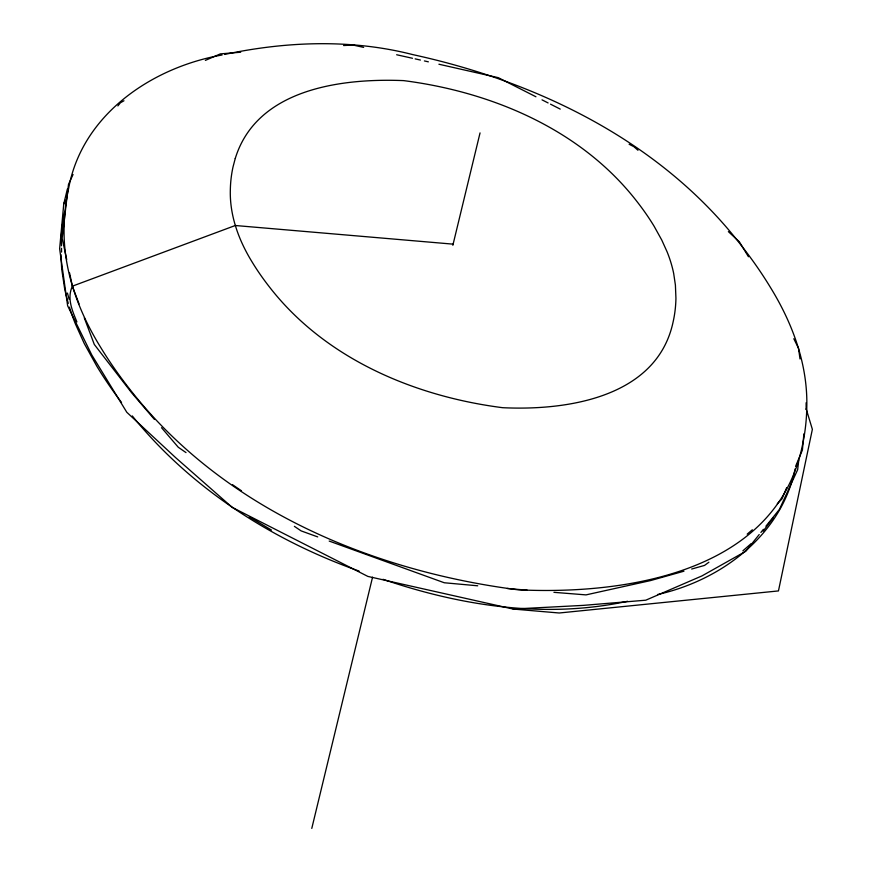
<?xml version="1.0" encoding="UTF-8"?>
<svg xmlns="http://www.w3.org/2000/svg" width="872" height="872" viewBox="0 0 872 872"><rect width="100%" height="100%" fill="white"/><g stroke="black" fill="none" stroke-linecap="round" stroke-linejoin="round"><path stroke-width="1.31" d="M67.384 188.995L63.754 203.994L59.634 248.771L67.635 305.778L91.767 354.926L126.8 412.282L175.73 457.724L232.203 507.373L367.864 576.414L513.096 609.048L559.203 612.994L778.456 590.922L812.366 429.34L806.175 408.87M803.886 433.842L802.393 450.083L795.58 466.367M806.131 409.469L806.131 402.744M798.752 460.285L797.651 469.703L779.415 509.39L765.943 526.165M311.784 828.4L372.562 577.177M452.851 245.294L480.047 132.904M795.101 468.896C781.541 535.245 721.024 580.414 657.553 594.53M63.754 203.994L65.335 200.244M786.675 487.644L781.955 498.915L777.323 503.744M73.052 174.487L68.507 184.384L62.163 238.285L66.708 259.562M763.153 531.135L773.355 517.739M117.884 105.915L120.412 102.754L123.966 100.771M759.207 534.547L745.734 551.322L701.993 575.891L645.771 600.198L583.477 605.364L513.096 609.048M760.896 532.454L763.425 529.315M752.329 529.784L747.195 534.122M751.108 543.659L742.879 550.821M708.903 562.211L704.532 565.416L691.67 569.034M205.378 60.386L220.376 53.879L240.683 52.222M683.953 571.193L650.512 580.589L586.017 594.889L553.927 592.328M222.098 54.991C151.913 67.318 82.023 114.526 68.616 188.505A735.783 375.647 13.6 0 0 64.114 227.112C62.948 269.742 78.284 311.032 100.378 346.903A735.783 375.647 13.6 0 0 129.111 388.356C221.924 508.147 370.72 570.953 517.946 589.799C626.129 595.009 776.015 572.326 802.284 445.963A735.783 375.647 13.6 0 0 806.785 407.355C807.952 364.736 792.615 323.447 770.521 287.575A735.783 375.647 13.6 0 0 741.789 246.122C662.099 142.212 538.667 82.044 412.914 54.642C351.34 38.858 286.485 41.344 224.682 54.435M627.622 601.266C545.752 618.946 461.332 606.04 383.004 579.302M343.579 45.54L353.062 45.039L363.624 47.393M527.2 590.191L507.133 588.469M453.135 244.149L235.287 225.51L72.376 286.169C66.752 298.322 72.234 310.519 76.9 321.921M477.714 585.799L444.273 582.758L329.213 541.076M396.651 54.751L412.511 58.282M415.148 58.871L420.435 60.048M424.392 60.931L428.359 61.836M438.91 64.223L498.293 77.673L535.942 96.77M317.724 536.912L301.134 530.895L294.387 526.35M359.068 571.073C271.824 540.106 190.794 488.309 132.282 415.911M542.024 99.855L548.096 102.94M550.526 104.171L560.238 109.098M629.115 144.24L633.944 146.714L637.977 150.267M249.261 516.856L271.465 530.067M241.457 490.794L232.519 484.701M186.019 452.601L178.27 447.249L161.516 427.683M728.36 231.614L739.347 241.795L748.459 256.739M154.464 419.443L131.552 392.673L94.296 344.451L84.29 317.844M793.814 338.739L798.523 348.31L800.006 358.937M79.047 303.903L72.376 286.169L69.542 272.86M67.427 293.079L69.171 299.379M61.422 240.759L61.487 245.795M61.509 248.302L61.563 252.073M60.909 254.602L61.683 268.892L64.55 288.109A574.67 293.395 13.6 0 0 68.299 303.38M60.986 241.697A732.916 374.186 13.6 0 1 64.539 212.288M69.433 307.162A574.67 293.395 13.6 0 0 75.363 323.85L84.279 343.568L96.934 366.393A732.916 374.186 13.6 0 0 121.524 402.45M235.255 158.464L233.031 166.912A441.472 225.39 13.6 0 0 230.328 190.085C229.63 215.657 238.83 240.432 252.084 261.949A441.472 225.39 13.6 0 0 269.328 286.823C325.016 358.697 414.287 396.379 502.632 407.693C567.541 410.821 657.466 397.207 673.228 321.387A441.472 225.39 13.6 0 0 675.931 298.224L675.408 285.09L673.685 273.514A346.151 176.722 13.6 0 0 667.167 251.986L661.793 240.105L654.174 226.349A441.472 225.39 13.6 0 0 636.931 201.487C581.243 129.601 491.972 91.92 403.627 80.616C341.192 78.077 256.717 88.911 235.255 158.464"/></g></svg>
